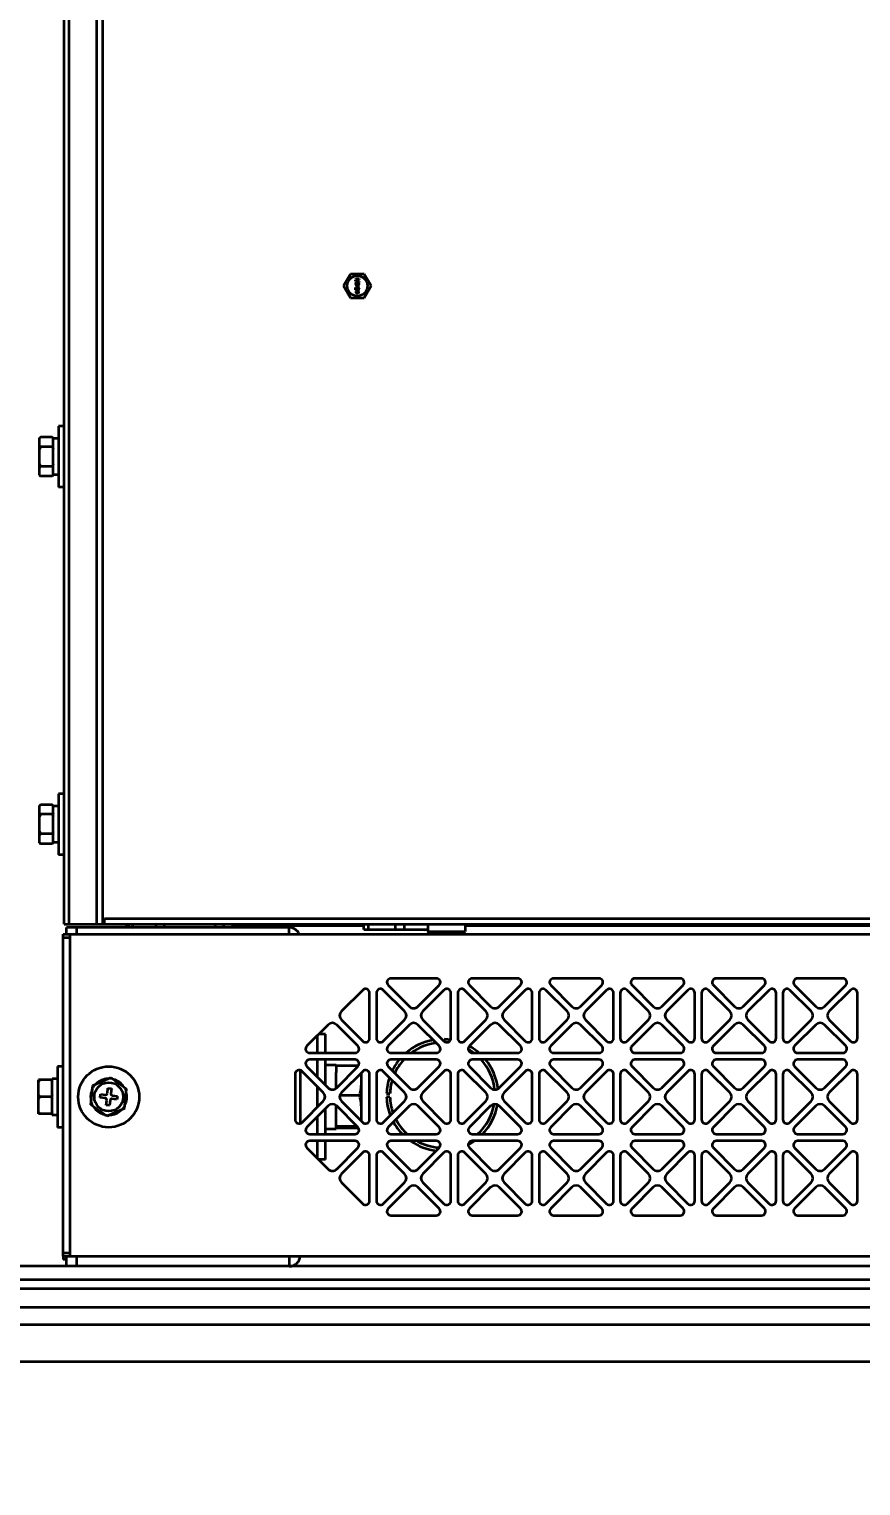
# Model space of a CAD drawing. Header units: millimetres. Extents: x 32496 to 166256, y 3504 to 23939.
# Drawn here: x 150092.2 to 150337.7, y 12174.5 to 12604.6 of the extents above; entities that cross this region are included whole.
import ezdxf

# ---------------------------------------------------------------- set-up
doc = ezdxf.new("R2010")
doc.units = ezdxf.units.MM
doc.header["$PDSIZE"] = -5
doc.layers.get('0').update_dxf_attribs({"lineweight": 35})
doc.layers.get('Defpoints').update_dxf_attribs({"lineweight": 18})
doc.layers.add('THICK', color=7, linetype='Continuous', lineweight=0)
doc.styles.add('TH_GBDIM', font='仿宋_GB2312.ttf', dxfattribs={"width": 0.8})
doc.dimstyles.new('TH_GBDIM', dxfattribs={"dimscale": 42, "dimtxt": 3, "dimasz": 3, "dimexe": 1.2, "dimexo": 0, "dimgap": 1, "dimtad": 1, "dimdec": 1, "dimdsep": 46, "dimtxsty": 'TH_GBDIM', "dimcen": 2.5, "dimdle": 252, "dimclrd": 4, "dimclre": 4, "dimclrt": 3, "dimadec": 0, "dimazin": 2, "dimtfac": 0.714286, "dimtdec": 1, "dimtmove": 0, "dimatfit": 3, "dimfxl": 1, "dimtolj": 1, "dimarcsym": 0})

# ---------------------------------------------------------------- blocks, each defined once
blk = doc.blocks.new('*D5866')
at = {"layer": 'Defpoints', "color": 0}
for p in [(146504.2, 13263.4), (152827.2, 12081.36), (152827.2, 11822.56)]:
    blk.add_point(p, dxfattribs=at)
at = {"layer": 'THICK', "color": 4, "linetype": 'Continuous', "lineweight": -2}
for p, q in [((146504.2, 13263.4), (146504.2, 11792.56)), ((152827.2, 12081.36), (152827.2, 11792.56)), ((146579.2, 11822.56), (152752.2, 11822.56))]:
    blk.add_line(p, q, dxfattribs=at)
at = {"layer": 'THICK', "color": 4}
for points in [[(146579.2, 11835.06), (146579.2, 11810.06), (146504.2, 11822.56)], [(152752.2, 11810.06), (152752.2, 11835.06), (152827.2, 11822.56)]]:
    blk.add_solid(points, dxfattribs=at)
at = {"layer": 'THICK', "color": 3, "lineweight": -3, "insert": (149665.7, 11885.26), "char_height": 75, "attachment_point": 5, "style": 'TH_GBDIM'}
blk.add_mtext('\\A1;About {\\A1;6323}', dxfattribs=at)
blk = doc.blocks.new('8-1250')
at = {"linetype": 'Continuous'}
for p, q in [((1515.87, -34566.29), (1515.87, -32553.29)), ((1517.57, -32553.29), (1517.57, -34566.29)), ((1507.57, -33570.79), (1507.57, -34566.29)), ((1506.17, -34425.64), (1506.17, -34180.91)), ((1588.7, -34377.85), (1590.72, -34374.35)), ((1590.72, -34381.35), (1588.7, -34377.85)), ((1594.77, -34374.35), (1590.72, -34374.35)), ((1592.25, -34375.75), (1593.25, -34375.75)), ((1592.25, -34375.87), (1592.25, -34375.75)), ((1593.03, -34375.87), (1592.25, -34375.87)), ((1593.03, -34375.87), (1592.25, -34376.17)), ((1592.25, -34376.33), (1592.25, -34376.17)), ((1592.25, -34376.33), (1593.03, -34376.62)), ((1592.25, -34376.62), (1593.03, -34376.62)), ((1592.25, -34376.75), (1592.25, -34376.62)), ((1593.25, -34376.75), (1592.25, -34376.75)), ((1592.27, -34377.14), (1592.25, -34377.25)), ((1592.25, -34377.35), (1592.25, -34377.25)), ((1592.25, -34377.35), (1592.27, -34377.46)), ((1592.25, -34378.29), (1592.35, -34378.29)), ((1592.25, -34379.04), (1592.25, -34378.29)), ((1592.33, -34377.04), (1592.27, -34377.14)), ((1592.27, -34377.46), (1592.33, -34377.56)), ((1592.42, -34376.98), (1592.33, -34377.04)), ((1592.33, -34377.56), (1592.42, -34377.62)), ((1592.35, -34376.25), (1593.25, -34375.94)), ((1593.25, -34376.56), (1592.35, -34376.25)), ((1592.35, -34377.23), (1592.37, -34377.17)), ((1592.35, -34377.23), (1592.35, -34377.37)), ((1592.37, -34377.44), (1592.35, -34377.37)), ((1592.88, -34378.87), (1592.35, -34378.29)), ((1592.37, -34377.17), (1592.42, -34377.1)), ((1592.42, -34377.5), (1592.37, -34377.44)), ((1592.52, -34376.94), (1592.42, -34376.98)), ((1592.42, -34377.1), (1592.48, -34377.06)), ((1592.48, -34377.54), (1592.42, -34377.5)), ((1592.42, -34377.62), (1592.52, -34377.67)), ((1592.48, -34377.06), (1592.54, -34377.04)), ((1592.54, -34377.56), (1592.48, -34377.54)), ((1592.67, -34376.92), (1592.52, -34376.94)), ((1592.63, -34377.67), (1592.52, -34377.67)), ((1592.61, -34377.04), (1592.54, -34377.04)), ((1592.54, -34377.56), (1592.61, -34377.56)), ((1592.56, -34377.96), (1592.71, -34377.96)), ((1592.56, -34378), (1592.56, -34377.96)), ((1592.71, -34378), (1592.56, -34378)), ((1592.61, -34377.04), (1592.67, -34377.06)), ((1592.67, -34377.54), (1592.61, -34377.56)), ((1592.63, -34377.83), (1592.61, -34377.85)), ((1592.61, -34377.85), (1592.71, -34377.96)), ((1592.71, -34378), (1592.61, -34378.1)), ((1592.61, -34378.1), (1592.63, -34378.12)), ((1592.63, -34377.67), (1592.73, -34377.62)), ((1592.76, -34377.96), (1592.63, -34377.83)), ((1592.63, -34378.12), (1592.76, -34378)), ((1592.67, -34376.92), (1592.82, -34376.92)), ((1592.67, -34377.06), (1592.71, -34377.1)), ((1592.71, -34377.5), (1592.67, -34377.54)), ((1592.71, -34377.1), (1592.76, -34377.17)), ((1592.76, -34377.44), (1592.71, -34377.5)), ((1592.73, -34377.62), (1592.8, -34377.56)), ((1592.76, -34377.17), (1592.78, -34377.23)), ((1592.78, -34377.37), (1592.76, -34377.44)), ((1592.88, -34377.83), (1592.76, -34377.96)), ((1592.76, -34378), (1592.88, -34378.12)), ((1592.82, -34377.02), (1592.78, -34377.02)), ((1592.86, -34377.14), (1592.78, -34377.02)), ((1592.78, -34377.37), (1592.78, -34377.23)), ((1592.8, -34377.56), (1592.86, -34377.46)), ((1592.8, -34377.96), (1592.9, -34377.85)), ((1592.8, -34377.96), (1592.95, -34377.96)), ((1592.95, -34378), (1592.8, -34378)), ((1592.9, -34378.1), (1592.8, -34378)), ((1592.97, -34376.94), (1592.82, -34376.92)), ((1592.82, -34377.02), (1592.95, -34377.04)), ((1592.88, -34377.25), (1592.86, -34377.14)), ((1592.86, -34377.46), (1592.88, -34377.35)), ((1592.88, -34377.25), (1592.88, -34377.35)), ((1592.9, -34377.85), (1592.88, -34377.83)), ((1592.88, -34378.12), (1592.9, -34378.1)), ((1592.95, -34377.04), (1593.01, -34377.06)), ((1592.95, -34377.96), (1592.95, -34378)), ((1593.08, -34376.98), (1592.97, -34376.94)), ((1593.01, -34377.06), (1593.08, -34377.1)), ((1593.08, -34377.48), (1593.01, -34377.52)), ((1593.01, -34377.62), (1593.01, -34377.52)), ((1593.01, -34377.62), (1593.08, -34377.6)), ((1593.1, -34378.33), (1593.01, -34378.31)), ((1593.01, -34378.42), (1593.01, -34378.31)), ((1593.16, -34377.04), (1593.08, -34376.98)), ((1593.08, -34377.1), (1593.12, -34377.17)), ((1593.12, -34377.42), (1593.08, -34377.48)), ((1593.08, -34377.6), (1593.16, -34377.54)), ((1593.12, -34377.17), (1593.14, -34377.23)), ((1593.14, -34377.35), (1593.12, -34377.42)), ((1593.14, -34377.35), (1593.14, -34377.23)), ((1593.22, -34377.14), (1593.16, -34377.04)), ((1593.16, -34377.54), (1593.22, -34377.44)), ((1593.25, -34377.25), (1593.22, -34377.14)), ((1593.22, -34377.44), (1593.25, -34377.33)), ((1593.25, -34375.75), (1593.25, -34375.94)), ((1593.25, -34376.56), (1593.25, -34376.75)), ((1593.25, -34377.25), (1593.25, -34377.33)), ((1594.77, -34374.35), (1596.79, -34377.85)), ((1596.79, -34377.85), (1594.77, -34381.35)), ((1590.72, -34381.35), (1594.77, -34381.35)), ((1592.35, -34379.04), (1592.25, -34379.04)), ((1592.27, -34379.46), (1592.25, -34379.58)), ((1592.25, -34379.58), (1592.27, -34379.71)), ((1592.33, -34379.35), (1592.27, -34379.46)), ((1592.27, -34379.71), (1592.33, -34379.81)), ((1592.39, -34379.29), (1592.33, -34379.35)), ((1592.33, -34379.81), (1592.39, -34379.87)), ((1592.35, -34378.46), (1592.82, -34378.98)), ((1592.35, -34378.46), (1592.35, -34379.04)), ((1592.35, -34379.58), (1592.37, -34379.48)), ((1592.37, -34379.69), (1592.35, -34379.58)), ((1592.37, -34379.48), (1592.42, -34379.42)), ((1592.42, -34379.75), (1592.37, -34379.69)), ((1592.48, -34379.25), (1592.39, -34379.29)), ((1592.39, -34379.87), (1592.48, -34379.92)), ((1592.42, -34379.42), (1592.54, -34379.33)), ((1592.54, -34379.83), (1592.42, -34379.75)), ((1592.54, -34379.23), (1592.48, -34379.25)), ((1592.48, -34379.92), (1592.54, -34379.94)), ((1592.65, -34379.21), (1592.54, -34379.23)), ((1592.54, -34379.33), (1592.67, -34379.31)), ((1592.67, -34379.85), (1592.54, -34379.83)), ((1592.54, -34379.94), (1592.65, -34379.96)), ((1592.65, -34379.21), (1592.84, -34379.21)), ((1592.84, -34379.96), (1592.65, -34379.96)), ((1592.82, -34379.31), (1592.67, -34379.31)), ((1592.67, -34379.85), (1592.82, -34379.85)), ((1592.82, -34378.98), (1592.88, -34379.02)), ((1592.82, -34379.31), (1592.95, -34379.33)), ((1592.95, -34379.83), (1592.82, -34379.85)), ((1592.95, -34379.23), (1592.84, -34379.21)), ((1592.84, -34379.96), (1592.95, -34379.94)), ((1592.97, -34378.92), (1592.88, -34378.87)), ((1592.88, -34379.02), (1592.97, -34379.04)), ((1593.01, -34379.25), (1592.95, -34379.23)), ((1592.95, -34379.33), (1593.08, -34379.42)), ((1593.08, -34379.75), (1592.95, -34379.83)), ((1592.95, -34379.94), (1593.01, -34379.92)), ((1592.97, -34378.92), (1593.01, -34378.92)), ((1593.01, -34379.04), (1592.97, -34379.04)), ((1593.01, -34378.42), (1593.08, -34378.46)), ((1593.08, -34378.87), (1593.01, -34378.92)), ((1593.01, -34379.04), (1593.1, -34379.02)), ((1593.1, -34379.29), (1593.01, -34379.25)), ((1593.01, -34379.92), (1593.1, -34379.87)), ((1593.08, -34378.46), (1593.12, -34378.52)), ((1593.12, -34378.81), (1593.08, -34378.87)), ((1593.08, -34379.42), (1593.12, -34379.48)), ((1593.12, -34379.69), (1593.08, -34379.75)), ((1593.18, -34378.42), (1593.1, -34378.33)), ((1593.1, -34379.02), (1593.18, -34378.94)), ((1593.16, -34379.35), (1593.1, -34379.29)), ((1593.1, -34379.87), (1593.16, -34379.81)), ((1593.12, -34378.52), (1593.14, -34378.62)), ((1593.14, -34378.71), (1593.12, -34378.81)), ((1593.12, -34379.48), (1593.14, -34379.58)), ((1593.14, -34379.58), (1593.12, -34379.69)), ((1593.14, -34378.71), (1593.14, -34378.62)), ((1593.22, -34379.46), (1593.16, -34379.35)), ((1593.16, -34379.81), (1593.22, -34379.71)), ((1593.22, -34378.5), (1593.18, -34378.42)), ((1593.18, -34378.94), (1593.22, -34378.85)), ((1593.25, -34378.64), (1593.22, -34378.5)), ((1593.22, -34378.85), (1593.25, -34378.73)), ((1593.25, -34379.58), (1593.22, -34379.46)), ((1593.22, -34379.71), (1593.25, -34379.58)), ((1593.25, -34378.64), (1593.25, -34378.73)), ((1506.17, -34419.29), (1504.57, -34419.29)), ((1504.57, -34419.29), (1504.57, -34437.29)), ((1498.97, -34422.82), (1499.24, -34422.54)), ((1498.97, -34433.76), (1498.97, -34422.82)), ((1499.27, -34422.52), (1499.24, -34422.54)), ((1502.67, -34422.52), (1499.27, -34422.52)), ((1502.67, -34425.36), (1499.27, -34425.36)), ((1502.67, -34422.52), (1502.7, -34422.54)), ((1502.97, -34422.82), (1502.7, -34422.54)), ((1502.97, -34433.76), (1502.97, -34422.82)), ((1504.57, -34422.94), (1502.97, -34422.94)), ((1506.17, -34430.91), (1506.17, -34425.64)), ((1498.97, -34433.76), (1499.24, -34434.03)), ((1502.67, -34431.13), (1499.27, -34431.13)), ((1502.67, -34434.06), (1499.27, -34434.06)), ((1502.97, -34433.76), (1502.7, -34434.03)), ((1504.57, -34433.64), (1502.97, -34433.64)), ((1506.17, -34566.29), (1506.17, -34430.91)), ((1506.17, -34437.29), (1504.57, -34437.29)), ((1506.17, -34527.79), (1504.57, -34527.79)), ((1504.57, -34527.79), (1504.57, -34545.79)), ((1498.97, -34531.32), (1499.24, -34531.04)), ((1498.97, -34542.26), (1498.97, -34531.32)), ((1499.27, -34531.02), (1499.24, -34531.04)), ((1502.67, -34531.02), (1499.27, -34531.02)), ((1502.67, -34531.02), (1502.7, -34531.04)), ((1502.97, -34531.32), (1502.7, -34531.04)), ((1502.97, -34542.26), (1502.97, -34531.32)), ((1504.57, -34531.44), (1502.97, -34531.44)), ((1502.67, -34533.86), (1499.27, -34533.86)), ((1502.67, -34539.63), (1499.27, -34539.63)), ((1498.97, -34542.26), (1499.24, -34542.53)), ((1502.67, -34542.56), (1499.27, -34542.56)), ((1502.97, -34542.26), (1502.7, -34542.53)), ((1504.57, -34542.14), (1502.97, -34542.14)), ((1506.17, -34545.79), (1504.57, -34545.79)), ((1506.17, -34566.29), (1515.87, -34566.29)), ((1572.67, -34567.29), (1506.87, -34567.29)), ((1506.87, -34569.29), (1506.87, -34567.29)), ((1509.87, -34567.29), (1509.87, -34569.29)), ((1515.87, -34566.29), (1915.87, -34566.29)), ((1518.07, -34564.59), (1915.87, -34564.59)), ((1518.07, -34566.29), (1518.07, -34564.59)), ((1526.37, -34566.29), (1526.37, -34567.29)), ((1533.37, -34567.29), (1533.37, -34566.29)), ((1535.87, -34567.29), (1535.87, -34566.29)), ((1550.87, -34567.29), (1550.87, -34566.29)), ((1553.37, -34567.29), (1553.37, -34566.29)), ((1555.87, -34566.29), (1555.87, -34566.79)), ((1594.71, -34566.79), (1555.87, -34566.79)), ((1572.67, -34569.29), (1572.67, -34567.29)), ((1594.71, -34567.86), (1594.71, -34566.29)), ((1596.02, -34567.86), (1596.02, -34566.29)), ((1604.05, -34567.86), (1604.05, -34566.29)), ((1606.69, -34567.86), (1606.69, -34566.29)), ((1613.55, -34566.29), (1613.55, -34568.49)), ((1624.6, -34566.29), (1624.6, -34568.49)), ((1907.55, -34566.79), (1624.6, -34566.79)), ((1505.87, -34569.29), (1915.87, -34569.29)), ((1505.87, -34664.29), (1505.87, -34569.29)), ((1507.87, -34570.29), (1505.87, -34570.29)), ((1507.87, -34569.29), (1507.87, -34570.29)), ((1507.87, -34570.29), (1507.87, -34663.29)), ((1594.71, -34567.86), (1613.55, -34567.86)), ((1613.55, -34568.49), (1624.6, -34568.49)), ((1613.85, -34568.79), (1613.55, -34568.49)), ((1613.85, -34568.79), (1624.3, -34568.79)), ((1624.3, -34568.79), (1624.6, -34568.49)), ((1601.83, -34584.34), (1608.1, -34590.6)), ((1616.06, -34582.29), (1602.68, -34582.29)), ((1610.65, -34590.6), (1616.91, -34584.34)), ((1625.83, -34584.34), (1632.1, -34590.6)), ((1640.06, -34582.29), (1626.68, -34582.29)), ((1634.65, -34590.6), (1640.91, -34584.34)), ((1649.83, -34584.34), (1656.1, -34590.6)), ((1664.06, -34582.29), (1650.68, -34582.29)), ((1658.65, -34590.6), (1664.91, -34584.34)), ((1673.83, -34584.34), (1680.1, -34590.6)), ((1688.06, -34582.29), (1674.68, -34582.29)), ((1682.65, -34590.6), (1688.91, -34584.34)), ((1697.83, -34584.34), (1704.1, -34590.6)), ((1712.06, -34582.29), (1698.68, -34582.29)), ((1706.65, -34590.6), (1712.91, -34584.34)), ((1721.83, -34584.34), (1728.1, -34590.6)), ((1736.06, -34582.29), (1722.68, -34582.29)), ((1730.65, -34590.6), (1736.91, -34584.34)), ((1594.32, -34585.75), (1588.06, -34592.02)), ((1596.37, -34599.98), (1596.37, -34586.6)), ((1598.37, -34586.6), (1598.37, -34599.98)), ((1606.69, -34592.02), (1600.42, -34585.75)), ((1618.32, -34585.75), (1612.06, -34592.02)), ((1620.37, -34599.98), (1620.37, -34586.6)), ((1622.37, -34586.6), (1622.37, -34599.98)), ((1630.69, -34592.02), (1624.42, -34585.75)), ((1642.32, -34585.75), (1636.06, -34592.02)), ((1644.37, -34599.98), (1644.37, -34586.6)), ((1646.37, -34586.6), (1646.37, -34599.98)), ((1654.69, -34592.02), (1648.42, -34585.75)), ((1666.32, -34585.75), (1660.06, -34592.02)), ((1668.37, -34599.98), (1668.37, -34586.6)), ((1670.37, -34586.6), (1670.37, -34599.98)), ((1678.69, -34592.02), (1672.42, -34585.75)), ((1690.32, -34585.75), (1684.06, -34592.02)), ((1692.37, -34599.98), (1692.37, -34586.6)), ((1694.37, -34586.6), (1694.37, -34599.98)), ((1702.69, -34592.02), (1696.42, -34585.75)), ((1714.32, -34585.75), (1708.06, -34592.02)), ((1716.37, -34599.98), (1716.37, -34586.6)), ((1718.37, -34586.6), (1718.37, -34599.98)), ((1726.69, -34592.02), (1720.42, -34585.75)), ((1738.32, -34585.75), (1732.06, -34592.02)), ((1740.37, -34599.98), (1740.37, -34586.6)), ((1584.1, -34595.98), (1577.83, -34602.24)), ((1592.91, -34602.24), (1586.65, -34595.98)), ((1588.06, -34594.56), (1594.32, -34600.83)), ((1600.42, -34600.83), (1606.69, -34594.56)), ((1608.1, -34595.98), (1601.83, -34602.24)), ((1616.91, -34602.24), (1610.65, -34595.98)), ((1612.06, -34594.56), (1618.32, -34600.83)), ((1624.42, -34600.83), (1630.69, -34594.56)), ((1632.1, -34595.98), (1625.83, -34602.24)), ((1640.91, -34602.24), (1634.65, -34595.98)), ((1636.06, -34594.56), (1642.32, -34600.83)), ((1648.42, -34600.83), (1654.69, -34594.56)), ((1656.1, -34595.98), (1649.83, -34602.24)), ((1664.91, -34602.24), (1658.65, -34595.98)), ((1660.06, -34594.56), (1666.32, -34600.83)), ((1672.42, -34600.83), (1678.69, -34594.56)), ((1680.1, -34595.98), (1673.83, -34602.24)), ((1688.91, -34602.24), (1682.65, -34595.98)), ((1684.06, -34594.56), (1690.32, -34600.83)), ((1696.42, -34600.83), (1702.69, -34594.56)), ((1704.1, -34595.98), (1697.83, -34602.24)), ((1712.91, -34602.24), (1706.65, -34595.98)), ((1708.06, -34594.56), (1714.32, -34600.83)), ((1720.42, -34600.83), (1726.69, -34594.56)), ((1728.1, -34595.98), (1721.83, -34602.24)), ((1736.91, -34602.24), (1730.65, -34595.98)), ((1732.06, -34594.56), (1738.32, -34600.83)), ((1580.87, -34599.2), (1580.87, -34604.29)), ((1583.37, -34598.79), (1581.29, -34598.79)), ((1583.37, -34604.29), (1583.37, -34598.79)), ((1618.37, -34600.3), (1618.37, -34600.87)), ((1578.68, -34604.29), (1592.06, -34604.29)), ((1602.68, -34604.29), (1616.06, -34604.29)), ((1626.68, -34604.29), (1640.06, -34604.29)), ((1650.68, -34604.29), (1664.06, -34604.29)), ((1674.68, -34604.29), (1688.06, -34604.29)), ((1698.68, -34604.29), (1712.06, -34604.29)), ((1722.68, -34604.29), (1736.06, -34604.29)), ((1505.87, -34608.29), (1504.27, -34608.29)), ((1504.27, -34608.29), (1504.27, -34626.29)), ((1575.87, -34609.45), (1575.87, -34625.13)), ((1582.69, -34616.02), (1576.42, -34609.75)), ((1577.83, -34608.34), (1584.1, -34614.6)), ((1592.06, -34606.29), (1578.68, -34606.29)), ((1580.87, -34606.29), (1580.87, -34611.37)), ((1583.37, -34613.87), (1583.37, -34606.29)), ((1583.37, -34607.84), (1586.47, -34607.84)), ((1586.47, -34608.09), (1586.47, -34607.84)), ((1593.1, -34608.09), (1586.47, -34608.09)), ((1586.47, -34608.09), (1586.47, -34610.06)), ((1586.47, -34614.74), (1586.47, -34610.06)), ((1586.65, -34614.6), (1592.91, -34608.34)), ((1594.32, -34609.75), (1588.06, -34616.02)), ((1593.97, -34624.47), (1593.97, -34610.1)), ((1606.69, -34616.02), (1600.42, -34609.75)), ((1601.83, -34608.34), (1608.1, -34614.6)), ((1616.06, -34606.29), (1602.68, -34606.29)), ((1610.65, -34614.6), (1616.91, -34608.34)), ((1618.32, -34609.75), (1612.06, -34616.02)), ((1630.69, -34616.02), (1624.42, -34609.75)), ((1625.83, -34608.34), (1632.1, -34614.6)), ((1640.06, -34606.29), (1626.68, -34606.29)), ((1634.65, -34614.6), (1640.91, -34608.34)), ((1642.32, -34609.75), (1636.06, -34616.02)), ((1654.69, -34616.02), (1648.42, -34609.75)), ((1649.83, -34608.34), (1656.1, -34614.6)), ((1664.06, -34606.29), (1650.68, -34606.29)), ((1658.65, -34614.6), (1664.91, -34608.34)), ((1666.32, -34609.75), (1660.06, -34616.02)), ((1678.69, -34616.02), (1672.42, -34609.75)), ((1673.83, -34608.34), (1680.1, -34614.6)), ((1688.06, -34606.29), (1674.68, -34606.29)), ((1682.65, -34614.6), (1688.91, -34608.34)), ((1690.32, -34609.75), (1684.06, -34616.02)), ((1702.69, -34616.02), (1696.42, -34609.75)), ((1697.83, -34608.34), (1704.1, -34614.6)), ((1712.06, -34606.29), (1698.68, -34606.29)), ((1706.65, -34614.6), (1712.91, -34608.34)), ((1714.32, -34609.75), (1708.06, -34616.02)), ((1726.69, -34616.02), (1720.42, -34609.75)), ((1721.83, -34608.34), (1728.1, -34614.6)), ((1736.06, -34606.29), (1722.68, -34606.29)), ((1730.65, -34614.6), (1736.91, -34608.34)), ((1738.32, -34609.75), (1732.06, -34616.02)), ((1498.67, -34612.25), (1498.67, -34612.29)), ((1498.67, -34612.29), (1498.97, -34612.29)), ((1498.67, -34622.29), (1498.67, -34612.29)), ((1502.37, -34612.24), (1498.97, -34612.24)), ((1502.37, -34612.29), (1498.97, -34612.29)), ((1502.67, -34612.29), (1502.37, -34612.29)), ((1504.27, -34611.94), (1502.67, -34611.94)), ((1502.67, -34622.64), (1502.67, -34611.94)), ((1514.09, -34619.63), (1514.71, -34613.89)), ((1514.71, -34613.89), (1519.99, -34611.55)), ((1518.98, -34616.24), (1519.14, -34614.75)), ((1519.14, -34614.75), (1520.14, -34614.86)), ((1520.14, -34614.86), (1519.98, -34616.35)), ((1519.99, -34611.55), (1524.65, -34614.95)), ((1574.37, -34610.6), (1574.37, -34623.98)), ((1580.87, -34614.2), (1580.87, -34620.37)), ((1596.37, -34623.98), (1596.37, -34610.6)), ((1598.37, -34610.6), (1598.37, -34623.98)), ((1620.37, -34623.98), (1620.37, -34610.6)), ((1622.37, -34610.6), (1622.37, -34623.98)), ((1644.37, -34623.98), (1644.37, -34610.6)), ((1646.37, -34610.6), (1646.37, -34623.98)), ((1668.37, -34623.98), (1668.37, -34610.6)), ((1670.37, -34610.6), (1670.37, -34623.98)), ((1692.37, -34623.98), (1692.37, -34610.6)), ((1694.37, -34610.6), (1694.37, -34623.98)), ((1716.37, -34623.98), (1716.37, -34610.6)), ((1718.37, -34610.6), (1718.37, -34623.98)), ((1740.37, -34623.98), (1740.37, -34610.6)), ((1502.37, -34617.29), (1498.97, -34617.29)), ((1516.83, -34617.52), (1516.94, -34616.53)), ((1518.32, -34617.68), (1516.83, -34617.52)), ((1516.94, -34616.53), (1518.43, -34616.69)), ((1518.61, -34619.72), (1518.77, -34618.23)), ((1519.76, -34618.34), (1519.6, -34619.83)), ((1521.8, -34618.05), (1520.31, -34617.89)), ((1520.42, -34616.9), (1521.91, -34617.06)), ((1521.91, -34617.06), (1521.8, -34618.05)), ((1524.04, -34620.69), (1524.65, -34614.95)), ((1576.42, -34624.83), (1582.69, -34618.56)), ((1593.47, -34616.87), (1587.59, -34616.87)), ((1588.06, -34618.56), (1594.32, -34624.83)), ((1600.42, -34624.83), (1606.69, -34618.56)), ((1601.38, -34616.29), (1602.38, -34616.29)), ((1602.38, -34617.29), (1601.38, -34617.29)), ((1612.06, -34618.56), (1618.32, -34624.83)), ((1624.42, -34624.83), (1630.69, -34618.56)), ((1636.06, -34618.56), (1642.32, -34624.83)), ((1648.42, -34624.83), (1654.69, -34618.56)), ((1660.06, -34618.56), (1666.32, -34624.83)), ((1672.42, -34624.83), (1678.69, -34618.56)), ((1684.06, -34618.56), (1690.32, -34624.83)), ((1696.42, -34624.83), (1702.69, -34618.56)), ((1708.06, -34618.56), (1714.32, -34624.83)), ((1720.42, -34624.83), (1726.69, -34618.56)), ((1732.06, -34618.56), (1738.32, -34624.83)), ((1498.97, -34622.29), (1498.67, -34622.29)), ((1498.67, -34622.29), (1498.67, -34622.33)), ((1498.94, -34622.29), (1498.95, -34622.3)), ((1498.94, -34622.29), (1498.95, -34622.3)), ((1502.37, -34622.29), (1498.97, -34622.29)), ((1502.37, -34622.34), (1498.97, -34622.34)), ((1502.37, -34622.29), (1502.67, -34622.29)), ((1502.4, -34622.29), (1502.39, -34622.3)), ((1502.4, -34622.29), (1502.39, -34622.3)), ((1504.27, -34622.64), (1502.67, -34622.64)), ((1518.76, -34623.03), (1514.09, -34619.63)), ((1519.6, -34619.83), (1518.61, -34619.72)), ((1524.04, -34620.69), (1518.76, -34623.03)), ((1584.1, -34619.98), (1577.83, -34626.24)), ((1580.87, -34623.2), (1580.87, -34628.29)), ((1583.37, -34628.29), (1583.37, -34620.7)), ((1586.47, -34623.98), (1586.47, -34619.83)), ((1592.91, -34626.24), (1586.65, -34619.98)), ((1608.1, -34619.98), (1601.83, -34626.24)), ((1616.91, -34626.24), (1610.65, -34619.98)), ((1632.1, -34619.98), (1625.83, -34626.24)), ((1640.91, -34626.24), (1634.65, -34619.98)), ((1656.1, -34619.98), (1649.83, -34626.24)), ((1664.91, -34626.24), (1658.65, -34619.98)), ((1680.1, -34619.98), (1673.83, -34626.24)), ((1688.91, -34626.24), (1682.65, -34619.98)), ((1704.1, -34619.98), (1697.83, -34626.24)), ((1712.91, -34626.24), (1706.65, -34619.98)), ((1728.1, -34619.98), (1721.83, -34626.24)), ((1736.91, -34626.24), (1730.65, -34619.98)), ((1505.87, -34626.29), (1504.27, -34626.29)), ((1583.37, -34626.74), (1586.47, -34626.74)), ((1586.47, -34626.17), (1586.47, -34623.98)), ((1592.74, -34626.07), (1586.47, -34626.07)), ((1586.47, -34626.74), (1586.47, -34626.17)), ((1593.1, -34626.49), (1586.47, -34626.49)), ((1578.68, -34628.29), (1592.06, -34628.29)), ((1592.06, -34630.29), (1578.68, -34630.29)), ((1580.87, -34630.29), (1580.87, -34635.37)), ((1583.37, -34635.79), (1583.37, -34630.29)), ((1602.68, -34628.29), (1616.06, -34628.29)), ((1616.06, -34630.29), (1602.68, -34630.29)), ((1626.68, -34628.29), (1640.06, -34628.29)), ((1640.06, -34630.29), (1626.68, -34630.29)), ((1650.68, -34628.29), (1664.06, -34628.29)), ((1664.06, -34630.29), (1650.68, -34630.29)), ((1674.68, -34628.29), (1688.06, -34628.29)), ((1688.06, -34630.29), (1674.68, -34630.29)), ((1698.68, -34628.29), (1712.06, -34628.29)), ((1712.06, -34630.29), (1698.68, -34630.29)), ((1722.68, -34628.29), (1736.06, -34628.29)), ((1736.06, -34630.29), (1722.68, -34630.29)), ((1577.83, -34632.34), (1584.1, -34638.6)), ((1583.37, -34635.79), (1581.29, -34635.79)), ((1586.65, -34638.6), (1592.91, -34632.34)), ((1594.32, -34633.75), (1588.06, -34640.02)), ((1596.37, -34647.98), (1596.37, -34634.6)), ((1598.37, -34634.6), (1598.37, -34647.98)), ((1606.69, -34640.02), (1600.42, -34633.75)), ((1601.83, -34632.34), (1608.1, -34638.6)), ((1610.65, -34638.6), (1616.91, -34632.34)), ((1618.32, -34633.75), (1612.06, -34640.02)), ((1620.37, -34647.98), (1620.37, -34634.6)), ((1622.37, -34634.6), (1622.37, -34647.98)), ((1630.69, -34640.02), (1624.42, -34633.75)), ((1625.83, -34632.34), (1632.1, -34638.6)), ((1634.65, -34638.6), (1640.91, -34632.34)), ((1642.32, -34633.75), (1636.06, -34640.02)), ((1644.37, -34647.98), (1644.37, -34634.6)), ((1646.37, -34634.6), (1646.37, -34647.98)), ((1654.69, -34640.02), (1648.42, -34633.75)), ((1649.83, -34632.34), (1656.1, -34638.6)), ((1658.65, -34638.6), (1664.91, -34632.34)), ((1666.32, -34633.75), (1660.06, -34640.02)), ((1668.37, -34647.98), (1668.37, -34634.6)), ((1670.37, -34634.6), (1670.37, -34647.98)), ((1678.69, -34640.02), (1672.42, -34633.75)), ((1673.83, -34632.34), (1680.1, -34638.6)), ((1682.65, -34638.6), (1688.91, -34632.34)), ((1690.32, -34633.75), (1684.06, -34640.02)), ((1692.37, -34647.98), (1692.37, -34634.6)), ((1694.37, -34634.6), (1694.37, -34647.98)), ((1702.69, -34640.02), (1696.42, -34633.75)), ((1697.83, -34632.34), (1704.1, -34638.6)), ((1706.65, -34638.6), (1712.91, -34632.34)), ((1714.32, -34633.75), (1708.06, -34640.02)), ((1716.37, -34647.98), (1716.37, -34634.6)), ((1718.37, -34634.6), (1718.37, -34647.98)), ((1726.69, -34640.02), (1720.42, -34633.75)), ((1721.83, -34632.34), (1728.1, -34638.6)), ((1730.65, -34638.6), (1736.91, -34632.34)), ((1738.32, -34633.75), (1732.06, -34640.02)), ((1740.37, -34647.98), (1740.37, -34634.6)), ((1588.06, -34642.56), (1594.32, -34648.83)), ((1600.42, -34648.83), (1606.69, -34642.56)), ((1608.1, -34643.98), (1601.83, -34650.24)), ((1616.91, -34650.24), (1610.65, -34643.98)), ((1612.06, -34642.56), (1618.32, -34648.83)), ((1624.42, -34648.83), (1630.69, -34642.56)), ((1632.1, -34643.98), (1625.83, -34650.24)), ((1640.91, -34650.24), (1634.65, -34643.98)), ((1636.06, -34642.56), (1642.32, -34648.83)), ((1648.42, -34648.83), (1654.69, -34642.56)), ((1656.1, -34643.98), (1649.83, -34650.24)), ((1664.91, -34650.24), (1658.65, -34643.98)), ((1660.06, -34642.56), (1666.32, -34648.83)), ((1672.42, -34648.83), (1678.69, -34642.56)), ((1680.1, -34643.98), (1673.83, -34650.24)), ((1688.91, -34650.24), (1682.65, -34643.98)), ((1684.06, -34642.56), (1690.32, -34648.83)), ((1696.42, -34648.83), (1702.69, -34642.56)), ((1704.1, -34643.98), (1697.83, -34650.24)), ((1712.91, -34650.24), (1706.65, -34643.98)), ((1708.06, -34642.56), (1714.32, -34648.83)), ((1720.42, -34648.83), (1726.69, -34642.56)), ((1728.1, -34643.98), (1721.83, -34650.24)), ((1736.91, -34650.24), (1730.65, -34643.98)), ((1732.06, -34642.56), (1738.32, -34648.83)), ((1602.68, -34652.29), (1616.06, -34652.29)), ((1626.68, -34652.29), (1640.06, -34652.29)), ((1650.68, -34652.29), (1664.06, -34652.29)), ((1674.68, -34652.29), (1688.06, -34652.29)), ((1698.68, -34652.29), (1712.06, -34652.29)), ((1722.68, -34652.29), (1736.06, -34652.29)), ((1505.87, -34663.29), (1507.87, -34663.29)), ((1505.87, -34664.29), (1915.87, -34664.29)), ((1505.87, -34664.29), (1505.87, -34665.29)), ((1506.87, -34665.29), (1505.87, -34665.29)), ((1506.87, -34664.88), (1506.87, -34664.29)), ((1506.87, -34667.29), (1506.87, -34664.88)), ((1507.87, -34663.29), (1507.87, -34664.29)), ((1509.87, -34664.29), (1509.87, -34667.29)), ((1572.67, -34664.29), (1572.67, -34667.29)), ((1875.87, -34667.29), (1115.87, -34667.29)), ((3761.37, -34674.01), (-7907.13, -34674.01)), ((1875.87, -34671.29), (1115.87, -34671.29)), ((3761.37, -34679.48), (-7907.13, -34679.48)), ((3115.87, -34684.6), (-7857.13, -34684.6)), ((3115.87, -34695.54), (-7857.13, -34695.54))]:
    blk.add_line(p, q, dxfattribs=at)
for centre, radius in [((1592.75, -34377.85), 3), ((1519.37, -34617.29), 9), ((1519.37, -34617.29), 4.25)]:
    blk.add_circle(centre, radius, dxfattribs=at)
for centre, radius, start, end in [((1501.79, -34431.47), 3.61, 218.7103, 219.1339), ((1503.11, -34430.28), 5.39, 224.1246, 224.5652), ((1498.84, -34430.28), 5.38, 315.4348, 315.8754), ((1500.16, -34431.47), 3.61, 320.8641, 321.2897), ((1501.79, -34539.97), 3.61, 218.7103, 219.1339), ((1503.11, -34538.78), 5.39, 224.1246, 224.5652), ((1498.84, -34538.78), 5.38, 315.4348, 315.8754), ((1500.16, -34539.97), 3.61, 320.8641, 321.2897), ((1526.37, -34564.29), 3, 222.2942, 270), ((1572.67, -34570.49), 3.2, 22.1477, 90), ((1602.68, -34583.49), 1.2, 90, 225), ((1616.06, -34583.49), 1.2, 315, 90), ((1626.68, -34583.49), 1.2, 90, 225), ((1640.06, -34583.49), 1.2, 315, 90), ((1650.68, -34583.49), 1.2, 90, 225), ((1664.06, -34583.49), 1.2, 315, 90), ((1674.68, -34583.49), 1.2, 90, 225), ((1688.06, -34583.49), 1.2, 315, 90), ((1698.68, -34583.49), 1.2, 90, 225), ((1712.06, -34583.49), 1.2, 315, 90), ((1722.68, -34583.49), 1.2, 90, 225), ((1736.06, -34583.49), 1.2, 315, 90), ((1595.17, -34586.6), 1.2, 0, 135), ((1599.57, -34586.6), 1.2, 45, 180), ((1619.17, -34586.6), 1.2, 0, 135), ((1623.57, -34586.6), 1.2, 45, 180), ((1643.17, -34586.6), 1.2, 0, 135), ((1647.57, -34586.6), 1.2, 45, 180), ((1667.17, -34586.6), 1.2, 0, 135), ((1671.57, -34586.6), 1.2, 45, 180), ((1691.17, -34586.6), 1.2, 0, 135), ((1695.57, -34586.6), 1.2, 45, 180), ((1715.17, -34586.6), 1.2, 0, 135), ((1719.57, -34586.6), 1.2, 45, 180), ((1739.17, -34586.6), 1.2, 0, 135), ((1589.33, -34593.29), 1.8, 135, 225), ((1605.41, -34593.29), 1.8, 315, 45), ((1609.37, -34589.33), 1.8, 225, 315), ((1613.33, -34593.29), 1.8, 135, 225), ((1629.41, -34593.29), 1.8, 315, 45), ((1633.37, -34589.33), 1.8, 225, 315), ((1637.33, -34593.29), 1.8, 135, 225), ((1653.41, -34593.29), 1.8, 315, 45), ((1657.37, -34589.33), 1.8, 225, 315), ((1661.33, -34593.29), 1.8, 135, 225), ((1677.41, -34593.29), 1.8, 315, 45), ((1681.37, -34589.33), 1.8, 225, 315), ((1685.33, -34593.29), 1.8, 135, 225), ((1701.41, -34593.29), 1.8, 315, 45), ((1705.37, -34589.33), 1.8, 225, 315), ((1709.33, -34593.29), 1.8, 135, 225), ((1725.41, -34593.29), 1.8, 315, 45), ((1729.37, -34589.33), 1.8, 225, 315), ((1733.33, -34593.29), 1.8, 135, 225), ((1585.37, -34597.25), 1.8, 45, 135), ((1609.37, -34597.25), 1.8, 45, 135), ((1633.37, -34597.25), 1.8, 45, 135), ((1657.37, -34597.25), 1.8, 45, 135), ((1681.37, -34597.25), 1.8, 45, 135), ((1705.37, -34597.25), 1.8, 45, 135), ((1729.37, -34597.25), 1.8, 45, 135), ((1595.17, -34599.98), 1.2, 225, 0), ((1599.57, -34599.98), 1.2, 180, 315), ((1617.87, -34616.79), 16.5, 99.3509, 130.6683), ((1617.87, -34616.79), 15.5, 96.6565, 126.1377), ((1619.17, -34599.98), 1.2, 225, 0), ((1617.87, -34616.79), 16.5, 81.6555, 88.2635), ((1623.57, -34599.98), 1.2, 180, 315), ((1643.17, -34599.98), 1.2, 225, 0), ((1647.57, -34599.98), 1.2, 180, 315), ((1667.17, -34599.98), 1.2, 225, 0), ((1671.57, -34599.98), 1.2, 180, 315), ((1691.17, -34599.98), 1.2, 225, 0), ((1695.57, -34599.98), 1.2, 180, 315), ((1715.17, -34599.98), 1.2, 225, 0), ((1719.57, -34599.98), 1.2, 180, 315), ((1739.17, -34599.98), 1.2, 225, 0), ((1578.68, -34603.09), 1.2, 135, 270), ((1592.06, -34603.09), 1.2, 270, 45), ((1602.68, -34603.09), 1.2, 135, 270), ((1617.87, -34616.79), 15.5, 137.2859, 155.2721), ((1616.06, -34603.09), 1.2, 270, 45), ((1626.68, -34603.09), 1.2, 135, 270), ((1617.87, -34616.79), 15.5, 53.8624, 60.4118), ((1617.87, -34616.79), 16.5, 49.3326, 61.3742), ((1617.87, -34616.79), 15.5, 6.1975, 42.7133), ((1640.06, -34603.09), 1.2, 270, 45), ((1650.68, -34603.09), 1.2, 135, 270), ((1664.06, -34603.09), 1.2, 270, 45), ((1674.68, -34603.09), 1.2, 135, 270), ((1688.06, -34603.09), 1.2, 270, 45), ((1698.68, -34603.09), 1.2, 135, 270), ((1712.06, -34603.09), 1.2, 270, 45), ((1722.68, -34603.09), 1.2, 135, 270), ((1736.06, -34603.09), 1.2, 270, 45), ((1575.57, -34610.6), 1.2, 45, 180), ((1578.68, -34607.49), 1.2, 90, 225), ((1592.06, -34607.49), 1.2, 315, 90), ((1595.17, -34610.6), 1.2, 0, 135), ((1599.57, -34610.6), 1.2, 45, 180), ((1602.68, -34607.49), 1.2, 90, 225), ((1617.87, -34616.79), 16.5, 140.4498, 153.9785), ((1616.06, -34607.49), 1.2, 315, 90), ((1619.17, -34610.6), 1.2, 0, 135), ((1623.57, -34610.6), 1.2, 45, 180), ((1626.68, -34607.49), 1.2, 90, 225), ((1617.87, -34616.79), 16.5, 6.6065, 39.5497), ((1640.06, -34607.49), 1.2, 315, 90), ((1643.17, -34610.6), 1.2, 0, 135), ((1647.57, -34610.6), 1.2, 45, 180), ((1650.68, -34607.49), 1.2, 90, 225), ((1664.06, -34607.49), 1.2, 315, 90), ((1667.17, -34610.6), 1.2, 0, 135), ((1671.57, -34610.6), 1.2, 45, 180), ((1674.68, -34607.49), 1.2, 90, 225), ((1688.06, -34607.49), 1.2, 315, 90), ((1691.17, -34610.6), 1.2, 0, 135), ((1695.57, -34610.6), 1.2, 45, 180), ((1698.68, -34607.49), 1.2, 90, 225), ((1712.06, -34607.49), 1.2, 315, 90), ((1715.17, -34610.6), 1.2, 0, 135), ((1719.57, -34610.6), 1.2, 45, 180), ((1722.68, -34607.49), 1.2, 90, 225), ((1736.06, -34607.49), 1.2, 315, 90), ((1739.17, -34610.6), 1.2, 0, 135), ((1519.37, -34617.29), 5.35, 153.0614, 194.7408), ((1519.37, -34617.29), 5.47, 137.9086, 149.8935), ((1519.37, -34617.29), 5.35, 93.0614, 134.7408), ((1519.37, -34617.29), 5.47, 77.9086, 89.8935), ((1519.37, -34617.29), 5.35, 33.0614, 74.7408), ((1519.37, -34617.29), 5.47, 17.9086, 29.8935), ((1585.37, -34613.33), 1.8, 225, 315), ((1617.87, -34616.79), 16.5, 161.5407, 178.2635), ((1617.87, -34616.79), 15.5, 163.4078, 178.1514), ((1609.37, -34613.33), 1.8, 225, 315), ((1633.37, -34613.33), 1.8, 225, 315), ((1657.37, -34613.33), 1.8, 225, 315), ((1681.37, -34613.33), 1.8, 225, 315), ((1705.37, -34613.33), 1.8, 225, 315), ((1729.37, -34613.33), 1.8, 225, 315), ((1519.37, -34617.29), 5.47, 197.9086, 209.8935), ((1518.27, -34618.18), 0.5, 353.9011, 83.9011), ((1518.48, -34616.19), 0.5, 263.9011, 353.9011), ((1520.26, -34618.39), 0.5, 83.9011, 173.9011), ((1520.47, -34616.4), 0.5, 173.9011, 263.9011), ((1519.37, -34617.29), 5.35, 333.0614, 14.7408), ((1581.41, -34617.29), 1.8, 315, 45), ((1589.33, -34617.29), 1.8, 135, 225), ((1617.87, -34616.79), 16.5, 181.7365, 201.1879), ((1617.87, -34616.79), 15.5, 181.8486, 199.5482), ((1605.41, -34617.29), 1.8, 315, 45), ((1613.33, -34617.29), 1.8, 135, 225), ((1629.41, -34617.29), 1.8, 315, 45), ((1637.33, -34617.29), 1.8, 135, 225), ((1653.41, -34617.29), 1.8, 315, 45), ((1661.33, -34617.29), 1.8, 135, 225), ((1677.41, -34617.29), 1.8, 315, 45), ((1685.33, -34617.29), 1.8, 135, 225), ((1701.41, -34617.29), 1.8, 315, 45), ((1709.33, -34617.29), 1.8, 135, 225), ((1725.41, -34617.29), 1.8, 315, 45), ((1733.33, -34617.29), 1.8, 135, 225), ((1506.48, -34617.96), 8.69, 209.9724, 210.2609), ((1494.87, -34617.96), 8.69, 329.7391, 330.0276), ((1519.37, -34617.29), 5.35, 213.0614, 254.7408), ((1519.37, -34617.29), 5.47, 257.9086, 269.8935), ((1519.37, -34617.29), 5.35, 273.0614, 314.7408), ((1519.37, -34617.29), 5.47, 317.9086, 329.8935), ((1585.37, -34621.25), 1.8, 45, 135), ((1609.37, -34621.25), 1.8, 45, 135), ((1617.87, -34616.79), 15.5, 312.0115, 350.0123), ((1617.87, -34616.79), 16.5, 315.7805, 350.1391), ((1633.37, -34621.25), 1.8, 45, 135), ((1657.37, -34621.25), 1.8, 45, 135), ((1681.37, -34621.25), 1.8, 45, 135), ((1705.37, -34621.25), 1.8, 45, 135), ((1729.37, -34621.25), 1.8, 45, 135), ((1575.57, -34623.98), 1.2, 180, 315), ((1578.68, -34627.09), 1.2, 135, 270), ((1592.06, -34627.09), 1.2, 270, 45), ((1595.17, -34623.98), 1.2, 225, 0), ((1599.57, -34623.98), 1.2, 180, 315), ((1602.68, -34627.09), 1.2, 135, 270), ((1617.87, -34616.79), 16.5, 208.5838, 224.2208), ((1617.87, -34616.79), 15.5, 207.5014, 227.9882), ((1616.06, -34627.09), 1.2, 270, 45), ((1619.17, -34623.98), 1.2, 225, 0), ((1623.57, -34623.98), 1.2, 180, 315), ((1626.68, -34627.09), 1.2, 135, 270), ((1640.06, -34627.09), 1.2, 270, 45), ((1643.17, -34623.98), 1.2, 225, 0), ((1647.57, -34623.98), 1.2, 180, 315), ((1650.68, -34627.09), 1.2, 135, 270), ((1664.06, -34627.09), 1.2, 270, 45), ((1667.17, -34623.98), 1.2, 225, 0), ((1671.57, -34623.98), 1.2, 180, 315), ((1674.68, -34627.09), 1.2, 135, 270), ((1688.06, -34627.09), 1.2, 270, 45), ((1691.17, -34623.98), 1.2, 225, 0), ((1695.57, -34623.98), 1.2, 180, 315), ((1698.68, -34627.09), 1.2, 135, 270), ((1712.06, -34627.09), 1.2, 270, 45), ((1715.17, -34623.98), 1.2, 225, 0), ((1719.57, -34623.98), 1.2, 180, 315), ((1722.68, -34627.09), 1.2, 135, 270), ((1736.06, -34627.09), 1.2, 270, 45), ((1739.17, -34623.98), 1.2, 225, 0), ((1578.68, -34631.49), 1.2, 90, 225), ((1592.06, -34631.49), 1.2, 315, 90), ((1602.68, -34631.49), 1.2, 90, 225), ((1617.87, -34616.79), 16.5, 235.0154, 263.7378), ((1617.87, -34616.79), 15.5, 240.7177, 266.6995), ((1616.06, -34631.49), 1.2, 315, 90), ((1626.68, -34631.49), 1.2, 90, 225), ((1617.87, -34616.79), 16.5, 297.5078, 304.9849), ((1640.06, -34631.49), 1.2, 315, 90), ((1650.68, -34631.49), 1.2, 90, 225), ((1664.06, -34631.49), 1.2, 315, 90), ((1674.68, -34631.49), 1.2, 90, 225), ((1688.06, -34631.49), 1.2, 315, 90), ((1698.68, -34631.49), 1.2, 90, 225), ((1712.06, -34631.49), 1.2, 315, 90), ((1722.68, -34631.49), 1.2, 90, 225), ((1736.06, -34631.49), 1.2, 315, 90), ((1595.17, -34634.6), 1.2, 0, 135), ((1599.57, -34634.6), 1.2, 45, 180), ((1619.17, -34634.6), 1.2, 0, 135), ((1623.57, -34634.6), 1.2, 45, 180), ((1643.17, -34634.6), 1.2, 0, 135), ((1647.57, -34634.6), 1.2, 45, 180), ((1667.17, -34634.6), 1.2, 0, 135), ((1671.57, -34634.6), 1.2, 45, 180), ((1691.17, -34634.6), 1.2, 0, 135), ((1695.57, -34634.6), 1.2, 45, 180), ((1715.17, -34634.6), 1.2, 0, 135), ((1719.57, -34634.6), 1.2, 45, 180), ((1739.17, -34634.6), 1.2, 0, 135), ((1585.37, -34637.33), 1.8, 225, 315), ((1589.33, -34641.29), 1.8, 135, 225), ((1605.41, -34641.29), 1.8, 315, 45), ((1609.37, -34637.33), 1.8, 225, 315), ((1613.33, -34641.29), 1.8, 135, 225), ((1629.41, -34641.29), 1.8, 315, 45), ((1633.37, -34637.33), 1.8, 225, 315), ((1637.33, -34641.29), 1.8, 135, 225), ((1653.41, -34641.29), 1.8, 315, 45), ((1657.37, -34637.33), 1.8, 225, 315), ((1661.33, -34641.29), 1.8, 135, 225), ((1677.41, -34641.29), 1.8, 315, 45), ((1681.37, -34637.33), 1.8, 225, 315), ((1685.33, -34641.29), 1.8, 135, 225), ((1701.41, -34641.29), 1.8, 315, 45), ((1705.37, -34637.33), 1.8, 225, 315), ((1709.33, -34641.29), 1.8, 135, 225), ((1725.41, -34641.29), 1.8, 315, 45), ((1729.37, -34637.33), 1.8, 225, 315), ((1733.33, -34641.29), 1.8, 135, 225), ((1609.37, -34645.25), 1.8, 45, 135), ((1633.37, -34645.25), 1.8, 45, 135), ((1657.37, -34645.25), 1.8, 45, 135), ((1681.37, -34645.25), 1.8, 45, 135), ((1705.37, -34645.25), 1.8, 45, 135), ((1729.37, -34645.25), 1.8, 45, 135), ((1595.17, -34647.98), 1.2, 225, 0), ((1599.57, -34647.98), 1.2, 180, 315), ((1619.17, -34647.98), 1.2, 225, 0), ((1623.57, -34647.98), 1.2, 180, 315), ((1643.17, -34647.98), 1.2, 225, 0), ((1647.57, -34647.98), 1.2, 180, 315), ((1667.17, -34647.98), 1.2, 225, 0), ((1671.57, -34647.98), 1.2, 180, 315), ((1691.17, -34647.98), 1.2, 225, 0), ((1695.57, -34647.98), 1.2, 180, 315), ((1715.17, -34647.98), 1.2, 225, 0), ((1719.57, -34647.98), 1.2, 180, 315), ((1739.17, -34647.98), 1.2, 225, 0), ((1602.68, -34651.09), 1.2, 135, 270), ((1616.06, -34651.09), 1.2, 270, 45), ((1626.68, -34651.09), 1.2, 135, 270), ((1640.06, -34651.09), 1.2, 270, 45), ((1650.68, -34651.09), 1.2, 135, 270), ((1664.06, -34651.09), 1.2, 270, 45), ((1674.68, -34651.09), 1.2, 135, 270), ((1688.06, -34651.09), 1.2, 270, 45), ((1698.68, -34651.09), 1.2, 135, 270), ((1712.06, -34651.09), 1.2, 270, 45), ((1722.68, -34651.09), 1.2, 135, 270), ((1736.06, -34651.09), 1.2, 270, 45), ((1572.67, -34664.09), 3.2, 270, 356.345)]:
    blk.add_arc(centre, radius, start, end, dxfattribs=at)
for points, knots in [([(1499.24, -34422.54), (1499.22, -34422.57), (1499.13, -34422.66), (1499.04, -34422.76), (1498.97, -34422.84)], [0, 0, 0, 0, 0.255063, 1, 1, 1, 1]), ([(1498.97, -34425.03), (1499, -34425.06), (1499.09, -34425.17), (1499.19, -34425.28), (1499.27, -34425.36)], [0, 0, 0, 0, 0.244408, 1, 1, 1, 1]), ([(1502.97, -34425.03), (1502.95, -34425.06), (1502.85, -34425.17), (1502.75, -34425.28), (1502.67, -34425.36)], [0, 0, 0, 0, 0.244408, 1, 1, 1, 1]), ([(1502.7, -34422.54), (1502.73, -34422.57), (1502.82, -34422.66), (1502.91, -34422.76), (1502.97, -34422.84)], [0, 0, 0, 0, 0.255062, 1, 1, 1, 1]), ([(1499.27, -34431.13), (1499.25, -34431.16), (1499.14, -34431.27), (1499.04, -34431.38), (1498.97, -34431.47)], [0, 0, 0, 0, 0.255212, 1, 1, 1, 1]), ([(1498.99, -34433.75), (1499.01, -34433.77), (1499.09, -34433.87), (1499.18, -34433.96), (1499.24, -34434.03)], [0, 0, 0, 0, 0.245496, 1, 1, 1, 1]), ([(1502.67, -34431.13), (1502.7, -34431.16), (1502.8, -34431.27), (1502.9, -34431.38), (1502.97, -34431.47)], [0, 0, 0, 0, 0.255211, 1, 1, 1, 1]), ([(1502.96, -34433.75), (1502.94, -34433.77), (1502.85, -34433.87), (1502.77, -34433.96), (1502.7, -34434.03)], [0, 0, 0, 0, 0.245497, 1, 1, 1, 1]), ([(1499.24, -34531.04), (1499.22, -34531.07), (1499.13, -34531.16), (1499.04, -34531.26), (1498.97, -34531.34)], [0, 0, 0, 0, 0.255063, 1, 1, 1, 1]), ([(1502.7, -34531.04), (1502.73, -34531.07), (1502.82, -34531.16), (1502.91, -34531.26), (1502.97, -34531.34)], [0, 0, 0, 0, 0.255062, 1, 1, 1, 1]), ([(1498.97, -34533.53), (1499, -34533.56), (1499.09, -34533.67), (1499.19, -34533.78), (1499.27, -34533.86)], [0, 0, 0, 0, 0.244408, 1, 1, 1, 1]), ([(1502.97, -34533.53), (1502.95, -34533.56), (1502.85, -34533.67), (1502.75, -34533.78), (1502.67, -34533.86)], [0, 0, 0, 0, 0.244408, 1, 1, 1, 1]), ([(1499.27, -34539.63), (1499.25, -34539.66), (1499.14, -34539.77), (1499.04, -34539.88), (1498.97, -34539.97)], [0, 0, 0, 0, 0.255212, 1, 1, 1, 1]), ([(1502.67, -34539.63), (1502.7, -34539.66), (1502.8, -34539.77), (1502.9, -34539.88), (1502.97, -34539.97)], [0, 0, 0, 0, 0.255211, 1, 1, 1, 1]), ([(1498.99, -34542.25), (1499.01, -34542.27), (1499.09, -34542.37), (1499.18, -34542.46), (1499.24, -34542.53)], [0, 0, 0, 0, 0.245496, 1, 1, 1, 1]), ([(1502.96, -34542.25), (1502.94, -34542.27), (1502.85, -34542.37), (1502.77, -34542.46), (1502.7, -34542.53)], [0, 0, 0, 0, 0.245497, 1, 1, 1, 1]), ([(1598.17, -34567.96), (1598.17, -34567.96), (1598.16, -34567.96), (1598.17, -34567.95), (1598.17, -34567.95)], [0, 0, 0, 0, 0.500735, 1, 1, 1, 1]), ([(1612.58, -34568.47), (1612.58, -34568.46), (1612.58, -34568.46), (1612.58, -34568.46), (1612.58, -34568.45)], [0, 0, 0, 0, 0.500641, 1, 1, 1, 1]), ([(1498.97, -34612.24), (1498.95, -34612.24), (1498.85, -34612.24), (1498.75, -34612.25), (1498.67, -34612.25)], [0, 0, 0, 0, 0.265493, 1, 1, 1, 1]), ([(1498.97, -34612.29), (1498.95, -34612.34), (1498.84, -34612.52), (1498.74, -34612.71), (1498.67, -34612.86)], [0, 0, 0, 0, 0.250877, 1, 1, 1, 1]), ([(1502.37, -34612.24), (1502.4, -34612.24), (1502.5, -34612.24), (1502.6, -34612.25), (1502.67, -34612.25)], [0, 0, 0, 0, 0.265491, 1, 1, 1, 1]), ([(1502.37, -34612.29), (1502.4, -34612.34), (1502.51, -34612.52), (1502.6, -34612.71), (1502.67, -34612.86)], [0, 0, 0, 0, 0.250877, 1, 1, 1, 1]), ([(1593.47, -34616.87), (1593.62, -34616.15), (1593.88, -34614.69), (1593.97, -34613.21), (1593.97, -34612.48)], [0, 0, 0, 0, 0.500908, 1, 1, 1, 1]), ([(1498.67, -34616.72), (1498.7, -34616.77), (1498.79, -34616.96), (1498.89, -34617.15), (1498.97, -34617.29)], [0, 0, 0, 0, 0.249157, 1, 1, 1, 1]), ([(1498.97, -34617.29), (1498.95, -34617.34), (1498.84, -34617.52), (1498.74, -34617.72), (1498.67, -34617.86)], [0, 0, 0, 0, 0.250878, 1, 1, 1, 1]), ([(1502.67, -34616.72), (1502.65, -34616.77), (1502.56, -34616.96), (1502.45, -34617.15), (1502.37, -34617.29)], [0, 0, 0, 0, 0.249158, 1, 1, 1, 1]), ([(1502.37, -34617.29), (1502.4, -34617.34), (1502.51, -34617.52), (1502.6, -34617.72), (1502.67, -34617.86)], [0, 0, 0, 0, 0.250877, 1, 1, 1, 1]), ([(1593.97, -34621.47), (1593.97, -34620.7), (1593.88, -34619.15), (1593.62, -34617.63), (1593.47, -34616.87)], [0, 0, 0, 0, 0.499364, 1, 1, 1, 1]), ([(1498.67, -34621.72), (1498.7, -34621.77), (1498.79, -34621.96), (1498.89, -34622.15), (1498.97, -34622.29)], [0, 0, 0, 0, 0.249157, 1, 1, 1, 1]), ([(1498.97, -34622.34), (1498.95, -34622.34), (1498.85, -34622.33), (1498.75, -34622.33), (1498.67, -34622.33)], [0, 0, 0, 0, 0.265493, 1, 1, 1, 1]), ([(1502.67, -34621.72), (1502.65, -34621.77), (1502.56, -34621.96), (1502.45, -34622.15), (1502.37, -34622.29)], [0, 0, 0, 0, 0.249157, 1, 1, 1, 1]), ([(1502.37, -34622.34), (1502.4, -34622.34), (1502.5, -34622.33), (1502.6, -34622.33), (1502.67, -34622.33)], [0, 0, 0, 0, 0.265491, 1, 1, 1, 1])]:
    blk.add_open_spline(points, degree=3, knots=knots, dxfattribs=at)
for points in [[(1499.27, -34425.36), (1499.16, -34425.57), (1499.06, -34425.79), (1498.97, -34426.02)], [(1502.67, -34425.36), (1502.78, -34425.57), (1502.88, -34425.79), (1502.97, -34426.02)], [(1498.97, -34430.47), (1499.06, -34430.7), (1499.16, -34430.92), (1499.27, -34431.13)], [(1502.97, -34430.47), (1502.88, -34430.7), (1502.78, -34430.92), (1502.67, -34431.13)], [(1499.27, -34533.86), (1499.16, -34534.07), (1499.06, -34534.29), (1498.97, -34534.52)], [(1502.67, -34533.86), (1502.78, -34534.07), (1502.88, -34534.29), (1502.97, -34534.52)], [(1498.97, -34538.97), (1499.06, -34539.2), (1499.16, -34539.42), (1499.27, -34539.63)], [(1502.97, -34538.97), (1502.88, -34539.2), (1502.78, -34539.42), (1502.67, -34539.63)]]:
    blk.add_open_spline(points, degree=3, dxfattribs=at)

msp = doc.modelspace()

# ---------------------------------------------------------------- block references
at = {"color": 6}
msp.add_blockref('8-1250', (148596.331, 46906.597), dxfattribs=at)

# ---------------------------------------------------------------- dimensions: what is measured, and where the dimension line sits
at = {"layer": 'THICK', "lineweight": -3}
dim = msp.add_linear_dim(base=(152827.204, 11822.556), p1=(146504.204, 13263.4), p2=(152827.204, 12081.363), text='About {\\A1;<>}', dimstyle='TH_GBDIM', override={"dimscale": 25, "dimtxsty": 'TH_GBDIM', "dimarcsym": 2}, dxfattribs=at)
dim.commit()
dim.dimension.update_dxf_attribs({"geometry": '*D5866', "text_midpoint": (149665.704, 11885.258)})

doc.saveas('drawing.dxf')
